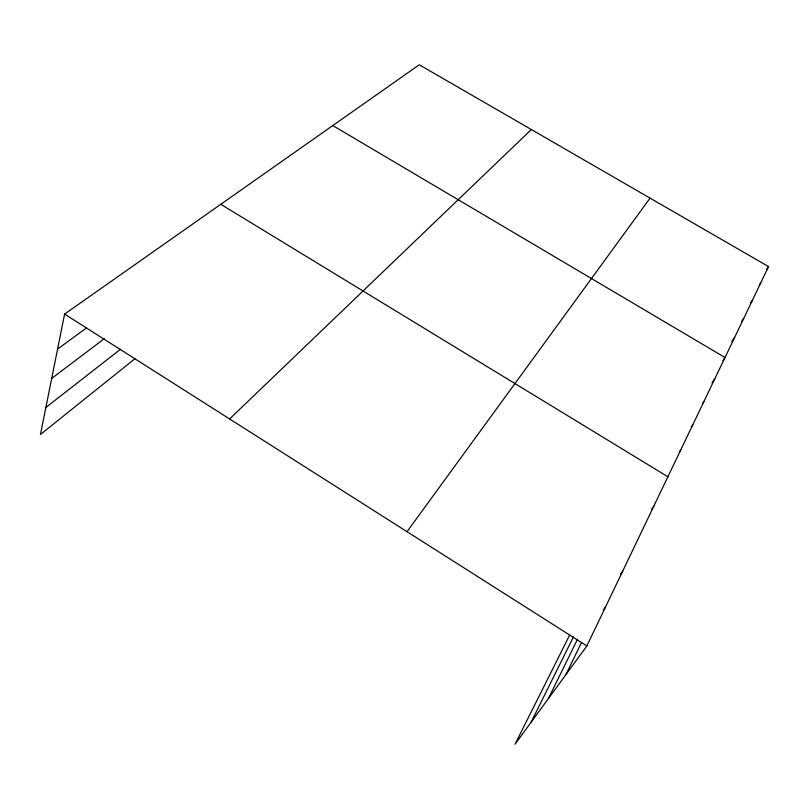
<?xml version="1.0" encoding="UTF-8"?>
<svg xmlns="http://www.w3.org/2000/svg" width="809" height="809" viewBox="0 0 809 809"><rect width="100%" height="100%" fill="white"/><g stroke="black" fill="none" stroke-linecap="round" stroke-linejoin="round"><path stroke-width="1.21" d="M569.637 635.136L515.04 744.229L586.859 645.956L768.55 266.596L419.274 64.771L64.599 314.094L40.45 434.473L134.83 358.842M565.906 674.635L581.55 642.417M548.36 698.642L577.474 639.343M531.088 722.275L573.409 636.936M766.477 269.7L768.55 266.596M759.287 285.102L760.693 283.008M750.388 303.304L752.431 300.24M741.671 321.456L743.764 318.352M731.801 341.6L734.633 337.424M722.933 360.561L725.006 357.517L332.802 125.557M712.041 382.839L714.843 378.723M702.687 403.226L704.113 401.143M691.351 426.899L692.747 424.877M679.277 452.089L680.693 450.037M651.72 509.134L653.834 506.121M620.543 574.127L622.728 571.073M603.241 610.198L605.456 607.134M407.028 531.695L650.062 198.124M229.625 418.961L531.361 129.531M45.87 407.463L120.592 349.205M51.685 378.46L104.29 338.688M57.581 349.094L86.553 327.878M220.796 204.303L667.89 476.774M64.599 314.094L586.859 645.956"/></g></svg>
